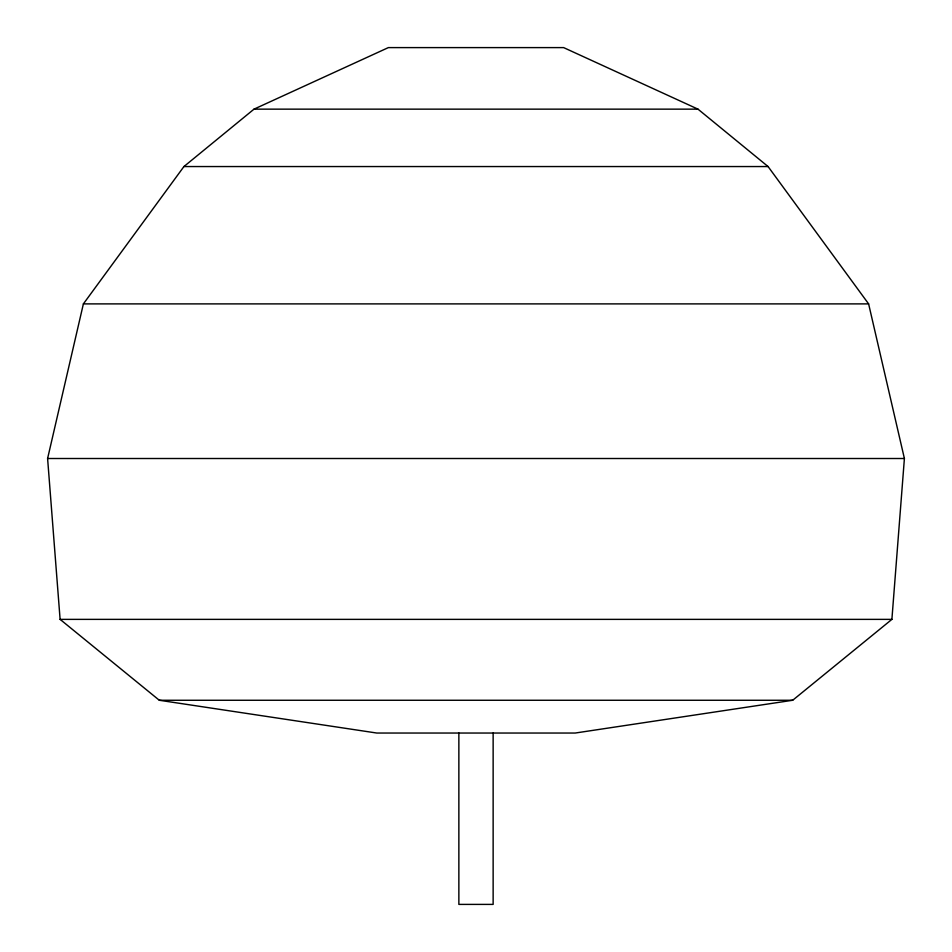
<?xml version="1.0" encoding="UTF-8"?>
<svg xmlns="http://www.w3.org/2000/svg" width="952" height="952" viewBox="0 0 952 952"><rect width="100%" height="100%" fill="white"/><g stroke="black" fill="none" stroke-linecap="round" stroke-linejoin="round"><path stroke-width="1.43" d="M891.893 619.371L904.4 458.507L868.617 303.89L768.074 166.552L697.983 109.147L563.62 47.6L388.38 47.6L254.017 109.147L183.926 166.552L83.383 303.89L47.6 458.507L60.107 619.371L159.317 700.267L376.802 733.04L575.198 733.04L792.683 700.267L891.893 619.371L60.107 619.371M254.017 109.147L697.983 109.147M183.926 166.552L768.074 166.552M83.383 303.89L868.617 303.89M47.6 458.507L904.4 458.507M159.317 700.267L792.683 700.267M493.136 733.04L493.136 904.4L458.864 904.4L458.864 733.04"/></g></svg>
